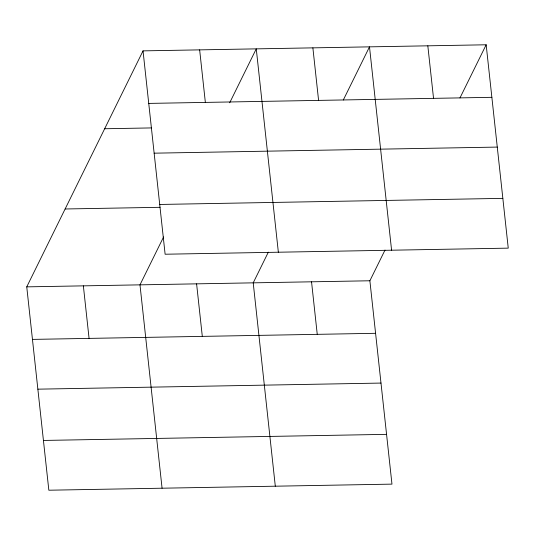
<?xml version="1.0" encoding="UTF-8"?>
<svg xmlns="http://www.w3.org/2000/svg" width="535" height="535" viewBox="0 0 535 535"><rect width="100%" height="100%" fill="white"/><g stroke="black" fill="none" stroke-linecap="round" stroke-linejoin="round"><path stroke-width="0.8" d="M385.006 250.072L369.879 280.775L391.968 484.128L48.839 490.214L26.75 286.86L143.032 50.872L486.161 44.786L508.25 248.14L165.121 254.225L143.032 50.872M163.596 236.931L139.983 284.854L162.072 488.208M229.696 102.78L256.265 48.866L278.354 252.219M268.343 252.145L253.215 282.841L275.304 486.195M343.296 100.018L369.498 46.853L391.587 250.206M459.96 97.952L486.161 44.786M148.737 103.409L491.866 97.317M104.659 128.754L151.285 127.925M154.147 153.177L497.276 147.085M159.718 204.457L502.846 198.365M65.123 208.984L160.039 207.306M26.75 286.86L369.879 280.775M32.454 339.397L375.583 333.305M37.865 389.166L380.987 383.073M43.435 440.445L386.558 434.353M427.826 45.823L433.537 98.353M312.881 47.862L318.586 100.393M311.544 281.811L317.248 334.342M199.649 49.869L205.353 102.399M196.599 283.851L202.304 336.381M83.366 285.857L89.071 338.387"/></g></svg>
